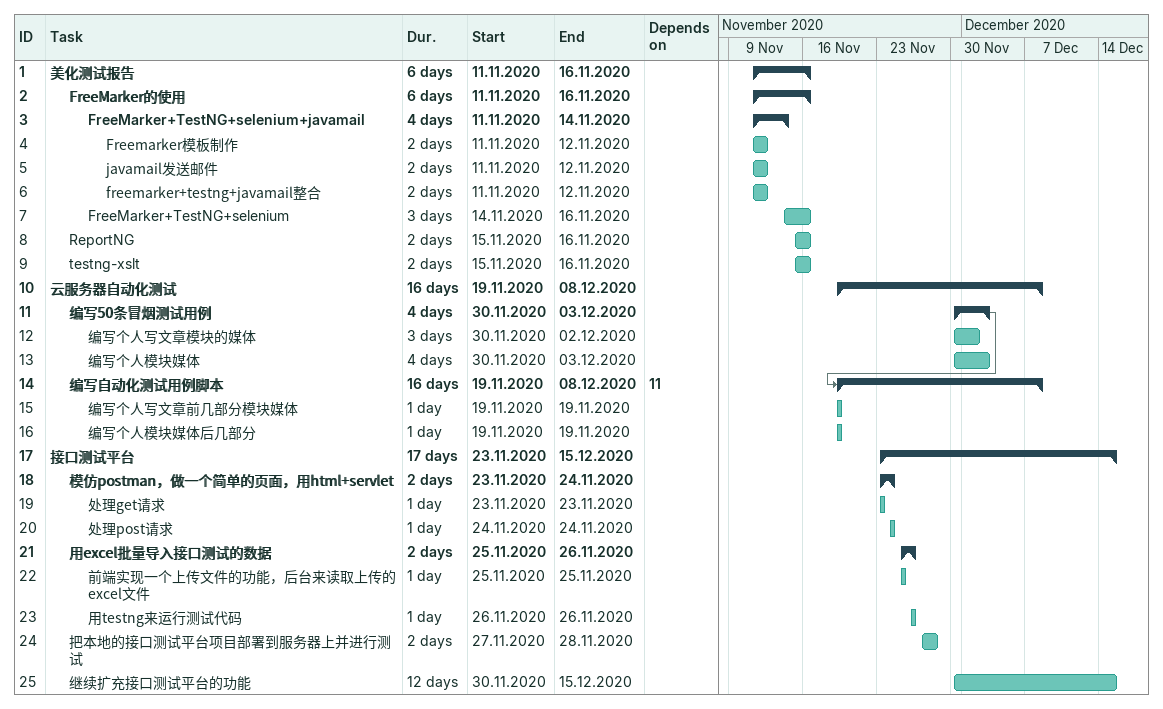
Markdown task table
| ID | Level | Task | Duration | Start | Finish | Predecessors |
|---|---|---|---|---|---|---|
| 1 | 1 | **美化测试报告** | 6d | 2020-11-11 | 2020-11-16 |  |
| 2 | 2 | **FreeMarker的使用** | 6d | 2020-11-11 | 2020-11-16 |  |
| 3 | 3 | **FreeMarker+TestNG+selenium+javamail** | 4d | 2020-11-11 | 2020-11-14 |  |
| 4 | 4 | Freemarker模板制作 | 2d | 2020-11-11 | 2020-11-12 |  |
| 5 | 4 | javamail发送邮件 | 2d | 2020-11-11 | 2020-11-12 |  |
| 6 | 4 | freemarker+testng+javamail整合 | 2d | 2020-11-11 | 2020-11-12 |  |
| 7 | 3 | FreeMarker+TestNG+selenium | 3d | 2020-11-14 | 2020-11-16 |  |
| 8 | 2 | ReportNG | 2d | 2020-11-15 | 2020-11-16 |  |
| 9 | 2 | testng-xslt | 2d | 2020-11-15 | 2020-11-16 |  |
| 10 | 1 | **云服务器自动化测试** | 16d | 2020-11-19 | 2020-12-08 |  |
| 11 | 2 | **编写50条冒烟测试用例** | 4d | 2020-11-30 | 2020-12-03 |  |
| 12 | 3 | 编写个人写文章模块的媒体 | 3d | 2020-11-30 | 2020-12-02 |  |
| 13 | 3 | 编写个人模块媒体 | 4d | 2020-11-30 | 2020-12-03 |  |
| 14 | 2 | **编写自动化测试用例脚本** | 16d | 2020-11-19 | 2020-12-08 | 11 |
| 15 | 3 | 编写个人写文章前几部分模块媒体 | 1d | 2020-11-19 | 2020-11-19 |  |
| 16 | 3 | 编写个人模块媒体后几部分 | 1d | 2020-11-19 | 2020-11-19 |  |
| 17 | 1 | **接口测试平台** | 17d | 2020-11-23 | 2020-12-15 |  |
| 18 | 2 | **模仿postman，做一个简单的页面，用html+servlet** | 2d | 2020-11-23 | 2020-11-24 |  |
| 19 | 3 | 处理get请求 | 1d | 2020-11-23 | 2020-11-23 |  |
| 20 | 3 | 处理post请求 | 1d | 2020-11-24 | 2020-11-24 |  |
| 21 | 2 | **用excel批量导入接口测试的数据** | 2d | 2020-11-25 | 2020-11-26 |  |
| 22 | 3 | 前端实现一个上传文件的功能，后台来读取上传的excel文件 | 1d | 2020-11-25 | 2020-11-25 |  |
| 23 | 3 | 用testng来运行测试代码 | 1d | 2020-11-26 | 2020-11-26 |  |
| 24 | 2 | 把本地的接口测试平台项目部署到服务器上并进行测试 | 2d | 2020-11-27 | 2020-11-28 |  |
| 25 | 2 | 继续扩充接口测试平台的功能 | 12d | 2020-11-30 | 2020-12-15 |  |
